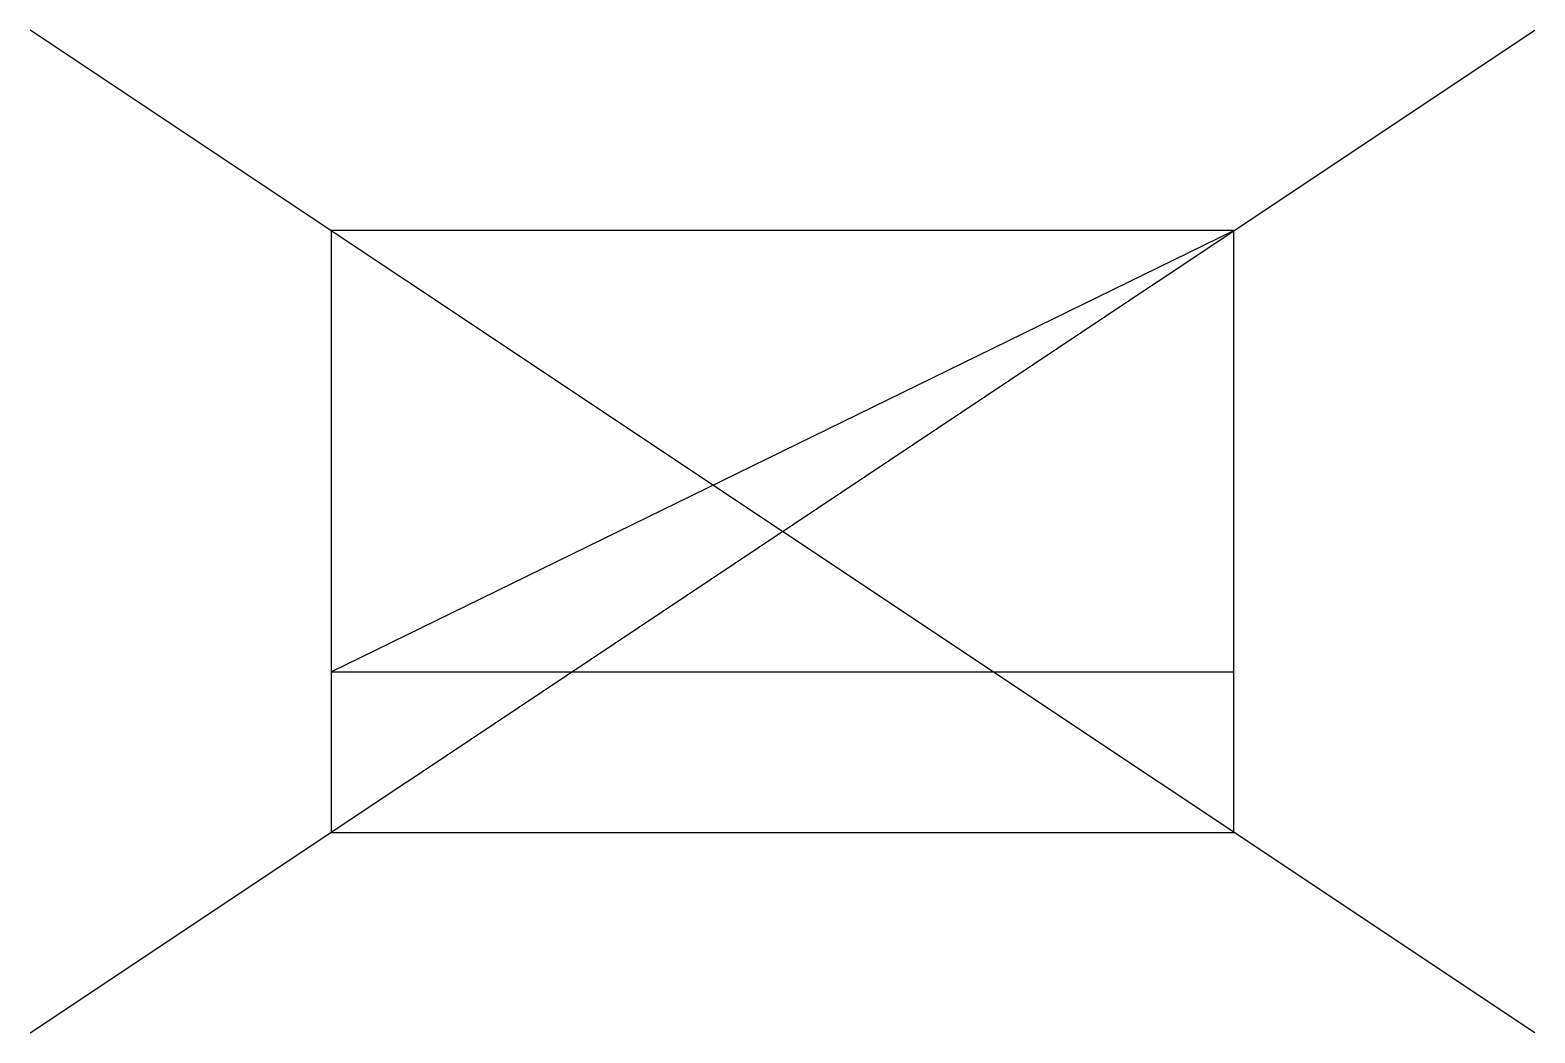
# Model space of a CAD drawing. Header units: metres. Extents: x -1.88 to 1.88, y -0.5 to 2.
import ezdxf

# ---------------------------------------------------------------- set-up
doc = ezdxf.new("R2010")
doc.units = ezdxf.units.M
doc.layers.get('0').update_dxf_attribs({"color": 150})

msp = doc.modelspace()

# ---------------------------------------------------------------- linework, layer by layer
for p, q in [((-1.875, -0.5), (1.875, 2)), ((1.875, -0.5), (-1.875, 2)), ((-1.125, 0.4), (1.125, 1.5)), ((-1.125, 0.4), (1.125, 0.4))]:
    msp.add_line(p, q)
msp.add_lwpolyline([(-1.125, 0), (1.125, 0), (1.125, 1.5), (-1.125, 1.5)], close=True)

doc.saveas('drawing.dxf')
